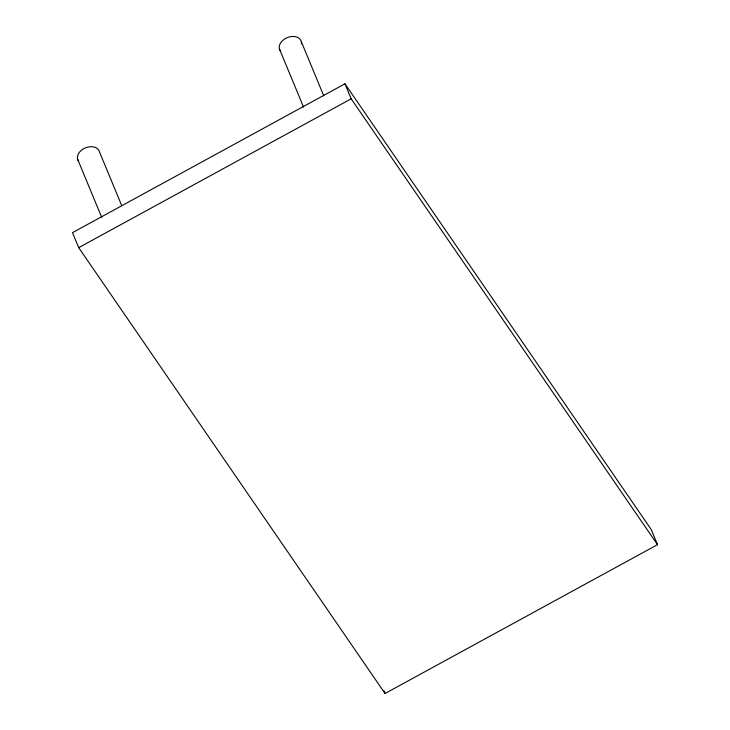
<?xml version="1.0" encoding="UTF-8"?>
<svg xmlns="http://www.w3.org/2000/svg" width="730" height="730" viewBox="0 0 730 730"><rect width="100%" height="100%" fill="white"/><g stroke="black" fill="none" stroke-linecap="round" stroke-linejoin="round"><path stroke-width="1.09" d="M344.962 83.813L72.498 232.651L78.712 247.652L385.038 693.5L657.502 544.662L651.288 529.661L344.962 83.813L351.176 98.815L657.502 544.662M78.712 247.652L351.176 98.815M301.326 41.701L323.764 95.867M279.389 48.8L303.552 107.137M383.788 690.498L385.038 693.5M121.508 205.084L99.499 151.95A11.561 8.231 -22.5 0 0 85.173 147.98A11.561 8.231 -22.5 0 0 78.438 161.011M77.562 159.049L101.725 217.385M280.265 50.762A11.561 8.231 -22.5 0 1 288.414 37.194A11.561 8.231 -22.5 0 1 301.454 43.9"/></g></svg>
